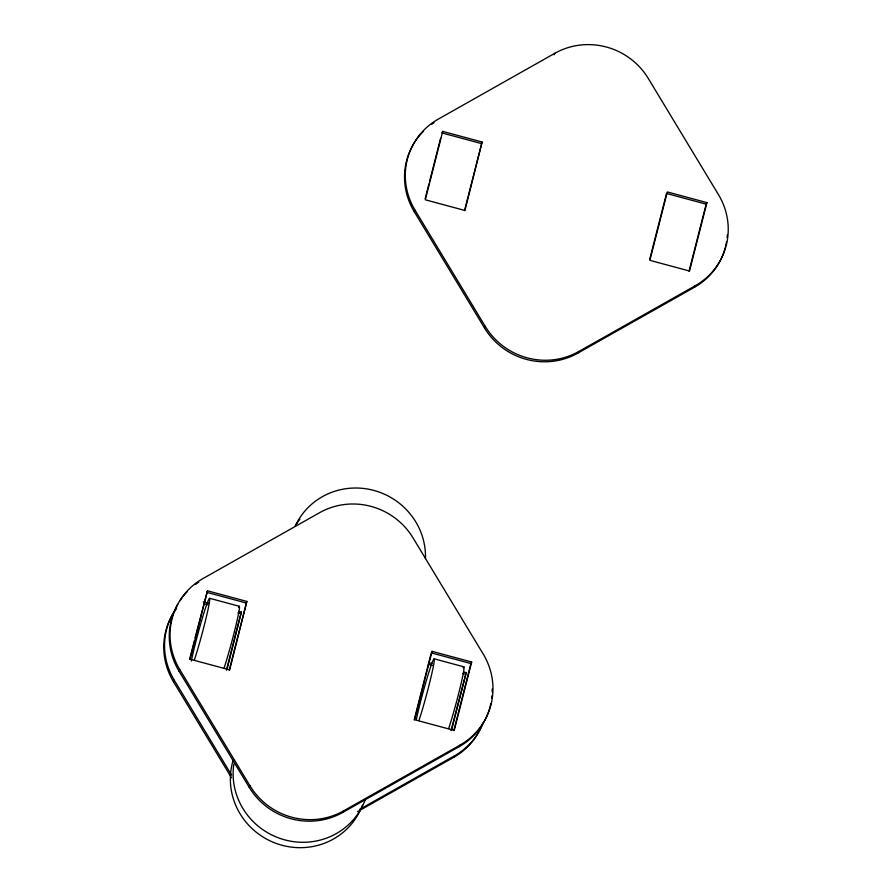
<?xml version="1.0" encoding="UTF-8"?>
<svg xmlns="http://www.w3.org/2000/svg" width="892" height="892" viewBox="0 0 892 892"><rect width="100%" height="100%" fill="white"/><g stroke="black" fill="none" stroke-linecap="round" stroke-linejoin="round"><path stroke-width="1.34" d="M226.434 670.003L241.353 612.09L238.733 611.388M226.88 669.825L241.353 612.09M229.222 670.07L246.839 601.42L207.468 590.805L195.058 637.925M246.839 601.42L229.679 669.881L190.029 659.199L207.468 590.805M464.487 210.668L482.104 142.018L442.733 131.403L441.953 132.93L481.323 143.545M482.104 142.018L464.944 210.49L425.294 199.797L442.733 131.403M189.583 659.378L194.378 640.612M425.194 198.648L428.952 183.886M429.643 181.21L440.581 138.293M414.167 719.922L430.914 654.204M432.04 651.338L414.613 719.732L454.24 730.414L471.678 662.02L432.04 651.338L431.26 652.866L470.887 663.548L471.678 662.02M451.04 730.559L466.193 672.702L463.55 671.988M451.486 730.37L466.193 672.702M453.794 730.604L470.887 663.548M649.777 259.182L666.525 193.464L706.152 204.145L706.943 202.629L667.305 191.936L649.878 260.341L689.505 271.023L706.943 202.629M689.059 271.201L706.152 204.145M414.267 211.705L415.048 210.178A68.506 66.331 27.2 0 1 438.251 119.138L554.88 53.275A68.506 66.331 27.2 0 1 648.283 78.463L718.495 194.679A68.506 66.331 27.2 0 1 695.281 285.719L694.5 287.246L577.882 353.098A68.506 66.331 27.2 0 1 484.467 327.922L414.267 211.705A68.506 66.331 27.2 0 1 423.577 131.169M231.53 777.835L173.505 681.778L174.297 680.25A68.506 66.331 27.2 0 1 176.661 607.853M179.002 671.096L179.783 669.569A68.506 66.331 27.2 0 1 202.986 578.54L319.615 512.677A68.506 66.331 27.2 0 1 413.018 537.854L483.23 654.081A68.506 66.331 27.2 0 1 460.016 745.11L459.235 746.637L342.617 812.5A68.506 66.331 27.2 0 1 249.202 787.313L179.002 671.096A68.506 66.331 27.2 0 1 177.753 604.308M554.088 54.802L554.88 53.275M484.467 327.922L485.248 326.394L415.048 210.178M249.202 787.313L249.983 785.796L179.783 669.569M577.882 353.098L578.663 351.571L695.281 285.719M342.617 812.5L343.398 810.973L460.016 745.11M357.558 811.631L453.749 757.319L454.53 755.792A68.506 66.331 27.2 0 0 483.018 723.111M359.554 809.434L454.53 755.792M206.688 592.321L246.058 602.936M209.587 598.287L239.312 606.304M434.17 658.82L463.885 666.837M203.287 601.832L208.538 603.248M429.197 662.734L431.839 663.447M203.822 603.717L207.758 604.776M237.941 612.916L240.572 613.618M428.416 664.261L432.375 665.321M462.758 673.516L465.401 674.229M174.297 680.25L231.597 775.126M490.79 703.743A68.506 66.331 27.2 0 1 459.235 746.637M492.183 689.07A68.506 66.331 27.2 0 1 492.172 691.735M491.96 695.771A68.506 66.331 27.2 0 1 491.682 698.447M173.505 681.778A68.506 66.331 27.2 0 1 175.869 609.381M482.238 724.639A68.506 66.331 27.2 0 1 453.749 757.319M179.838 600.907A68.506 66.331 27.2 0 1 187.376 591.508M195.437 584.45A68.506 66.331 27.2 0 1 198.76 582.142M343.398 810.973A68.506 66.331 27.2 0 1 249.983 785.796M295.085 526.436A68.506 66.331 27.2 0 1 372.377 490.043A68.506 66.331 27.2 0 1 425.473 558.559M295.386 525.879A68.506 66.331 27.2 0 1 299.846 519.2M362.42 805.231A68.506 66.331 27.2 0 1 277.222 843.787A68.506 66.331 27.2 0 1 233.124 760.341M365.185 799.845A68.506 66.331 27.2 0 1 284.604 839.829A68.506 66.331 27.2 0 1 233.838 764.098M431.795 124.256A68.506 66.331 27.2 0 1 434.025 122.75M725.452 246.939A68.506 66.331 27.2 0 1 694.5 287.246M727.326 235.031A68.506 66.331 27.2 0 1 727.103 237.718M726.556 241.721A68.506 66.331 27.2 0 1 725.765 245.646M578.663 351.571A68.506 66.331 27.2 0 1 485.248 326.394M191.301 661.095A36.996 2.007 -74.9 0 1 204.915 609.782A36.996 2.007 -74.9 0 1 208.215 608.589A36.996 2.007 -74.9 0 1 194.378 659.98M238.521 607.251A36.996 2.007 -74.9 0 1 236.034 625.058A36.996 2.007 -74.9 0 1 224.093 667.996M416.408 719.052A36.996 2.007 -74.9 0 1 430.067 668.554A36.996 2.007 -74.9 0 1 432.609 670.015A36.996 2.007 -74.9 0 1 418.95 720.524M463.093 667.785A36.996 2.007 -74.9 0 1 460.618 685.591A36.996 2.007 -74.9 0 1 448.676 728.53"/></g></svg>
